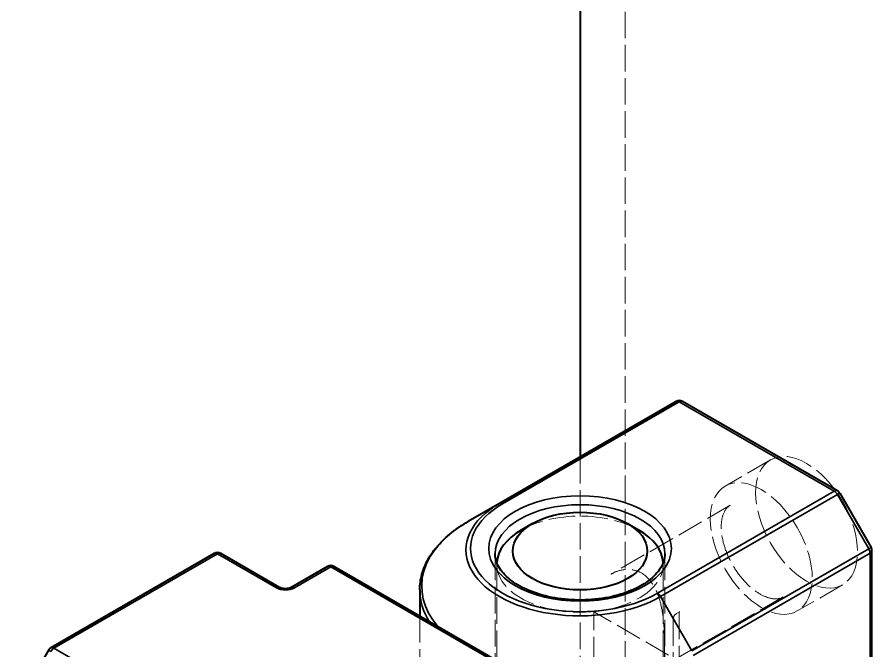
# Model space of a CAD drawing. Header units: millimetres. Extents: x 0 to 3567, y 0 to 2523.
# Drawn here: x 3241.58 to 3257.59, y 2139.52 to 2151.39 of the extents above; entities that cross this region are included whole.
import ezdxf

# ---------------------------------------------------------------- set-up
doc = ezdxf.new("R2010")
doc.units = ezdxf.units.MM
doc.header["$LTSCALE"] = 3
doc.linetypes.add('DASHED', pattern=[0.2067, 0.1654, -0.0413])
for name, color, linetype, lineweight, true_color in [('가려진 것(ISO)', 2, 'DASHED', 18, 0xffff00), ('가시적인 것(ISO)', 3, 'Continuous', 40, 0x00ff00), ('가시적인 좁은 것(ISO)', 3, 'Continuous', 35, 0x00ff00)]:
    doc.layers.add(name, color=color, linetype=linetype, lineweight=lineweight, true_color=true_color)

msp = doc.modelspace()

# ---------------------------------------------------------------- linework, layer by layer
at = {"layer": '가려진 것(ISO)'}
for p, q in [((3252.9691, 2121.8452), (3252.9691, 2222.7642)), ((3252.1206, 2143.1557), (3252.1206, 2125.7875)), ((3255.6882, 2143.1001), (3254.8397, 2142.6102)), ((3254.9348, 2142.2495), (3252.7, 2140.9592)), ((3250.5306, 2141.3431), (3250.5306, 2137.8648)), ((3253.7106, 2141.3431), (3253.7106, 2137.8648)), ((3250.5606, 2141.1472), (3250.5606, 2127.0381)), ((3253.6806, 2141.1472), (3253.6806, 2127.0381)), ((3257.0382, 2140.7619), (3256.1897, 2140.272)), ((3255.9248, 2140.5347), (3253.69, 2139.2445)), ((3252.3824, 2133.0883), (3252.3824, 2140.2409)), ((3256.4656, 2137.8953), (3252.3927, 2140.2468)), ((3253.9698, 2140.2468), (3253.9273, 2140.2223)), ((3253.9801, 2140.2409), (3253.9801, 2133.5782)), ((3249.1206, 2140.1764), (3249.1206, 2137.8648)), ((3253.8673, 2140.1184), (3253.8673, 2133.4558))]:
    msp.add_line(p, q, dxfattribs=at)
msp.add_arc((3253.9873, 2140.1184), 0.12, 120, 180, dxfattribs=at)
for centre in [(3256.3632, 2141.931), (3255.5147, 2141.4411)]:
    msp.add_ellipse(centre, major_axis=(0.675, -1.1691), ratio=0.5773503, dxfattribs=at)
for start_param, end_param in [(0.7853982, 2.3562), (3.1085012, 6.3162767)]:
    msp.add_ellipse((3252.1206, 2141.1472), major_axis=(1.56, 0), ratio=0.5773503, start_param=start_param, end_param=end_param, dxfattribs=at)
for points, knots in [([(3254.9348, 2142.2495), (3254.8813, 2142.2185), (3254.8369, 2142.1672), (3254.7832, 2142.0317), (3254.7686, 2141.9604), (3254.7626, 2141.8013), (3254.7701, 2141.7147), (3254.8068, 2141.5321), (3254.8362, 2141.4361), (3254.9151, 2141.2451), (3254.9647, 2141.1501), (3255.0788, 2140.9719), (3255.1434, 2140.8887), (3255.2798, 2140.7433), (3255.3516, 2140.6811), (3255.4934, 2140.5836), (3255.5632, 2140.5481), (3255.6929, 2140.5043), (3255.7523, 2140.4963), (3255.8502, 2140.5025), (3255.89, 2140.5147), (3255.9248, 2140.5347)], [2.3561945, 2.3561945, 2.3561945, 2.3561945, 2.7847556, 2.7847556, 3.0989195, 3.0989195, 3.3984627, 3.3984627, 3.700928, 3.700928, 4.0064589, 4.0064589, 4.3126314, 4.3126314, 4.6167962, 4.6167962, 4.9172366, 4.9172366, 5.2194629, 5.2194629, 5.4977871, 5.4977871, 5.4977871, 5.4977871]), ([(3253.7052, 2139.5594), (3253.7052, 2139.6313), (3253.7042, 2139.7125), (3253.6986, 2139.8832), (3253.6938, 2139.9746), (3253.6751, 2140.1715), (3253.6597, 2140.2791), (3253.6099, 2140.4953), (3253.5726, 2140.6057), (3253.4773, 2140.7881), (3253.4197, 2140.8648), (3253.299, 2140.9694), (3253.237, 2141.0045), (3253.1079, 2141.0458), (3253.0393, 2141.0528), (3252.8957, 2141.0407), (3252.8193, 2141.0188), (3252.7318, 2140.9768), (3252.7157, 2140.9682), (3252.6998, 2140.9591)], [0, 0, 0, 0, 0.04426583, 0.04426583, 0.08981626, 0.08981626, 0.14330188, 0.14330188, 0.20304706, 0.20304706, 0.25784172, 0.25784172, 0.30413094, 0.30413094, 0.35035503, 0.35035503, 0.40138343, 0.40138343, 0.41311555, 0.41311555, 0.41311555, 0.41311555]), ([(3252.3927, 2140.2468), (3252.3896, 2140.2486), (3252.3867, 2140.2509), (3252.3826, 2140.2551), (3252.3813, 2140.2569), (3252.38, 2140.259), (3252.3801, 2140.2593), (3252.3806, 2140.2575), (3252.3812, 2140.2556), (3252.3821, 2140.2497), (3252.3824, 2140.2457), (3252.3824, 2140.2409)], [2.35619449, 2.35619449, 2.35619449, 2.35619449, 2.51327412, 2.51327412, 2.67035376, 2.67035376, 2.82743339, 2.82743339, 2.98451302, 2.98451302, 3.14159265, 3.14159265, 3.14159265, 3.14159265]), ([(3253.9698, 2140.2468), (3253.9729, 2140.2486), (3253.9757, 2140.2509), (3253.9799, 2140.2551), (3253.9812, 2140.2569), (3253.9824, 2140.259), (3253.9824, 2140.2593), (3253.9818, 2140.2575), (3253.9813, 2140.2556), (3253.9804, 2140.2497), (3253.9801, 2140.2457), (3253.9801, 2140.2409)], [2.35619449, 2.35619449, 2.35619449, 2.35619449, 2.51327412, 2.51327412, 2.67035376, 2.67035376, 2.82743339, 2.82743339, 2.98451302, 2.98451302, 3.14159265, 3.14159265, 3.14159265, 3.14159265]), ([(3253.6898, 2139.2444), (3253.685, 2139.2416), (3253.6808, 2139.2366), (3253.6808, 2139.2366), (3253.6809, 2139.2367), (3253.6819, 2139.2385), (3253.685, 2139.2451), (3253.6924, 2139.2744), (3253.6966, 2139.3024), (3253.7024, 2139.3777), (3253.7041, 2139.4277), (3253.7051, 2139.5084), (3253.7052, 2139.5334), (3253.7052, 2139.5594)], [0, 0, 0, 0, 0.02682742, 0.02682742, 0.03106926, 0.03106926, 0.05573679, 0.05573679, 0.09077216, 0.09077216, 0.12951024, 0.12951024, 0.1455244, 0.1455244, 0.1455244, 0.1455244])]:
    msp.add_open_spline(points, degree=3, knots=knots, dxfattribs=at)
msp.add_open_spline([(3252.6998, 2140.9591), (3252.6998, 2140.9591), (3252.6999, 2140.9591), (3252.6999, 2140.9591)], degree=3, dxfattribs=at)
at = {"layer": '가시적인 것(ISO)'}
for p, q in [((3252.1206, 2193.1443), (3252.1206, 2143.1557)), ((3253.9201, 2144.1947), (3250.6108, 2142.2841)), ((3256.9396, 2142.5206), (3254.0401, 2144.1947)), ((3256.9835, 2142.4767), (3257.5702, 2141.4605)), ((3250.6108, 2142.2841), (3250.0241, 2141.9453)), ((3251.2296, 2141.9065), (3251.0175, 2141.784)), ((3253.0115, 2141.9065), (3253.2237, 2141.784)), ((3257.5863, 2128.2544), (3257.5863, 2141.4005)), ((3245.2723, 2141.3491), (3242.2104, 2139.5812)), ((3246.4954, 2140.7122), (3245.3923, 2141.3491)), ((3247.3937, 2141.1041), (3246.7148, 2140.7122)), ((3250.9999, 2139.0913), (3247.5137, 2141.1041)), ((3249.1206, 2140.6657), (3249.1206, 2140.1764)), ((3242.1664, 2139.5373), (3241.5798, 2138.5211))]:
    msp.add_line(p, q, dxfattribs=at)
for centre, start, end in [((3253.9801, 2144.0908), 60, 119.99999), ((3256.8796, 2142.4167), 30, 60), ((3245.3323, 2141.2451), 60, 120), ((3257.4663, 2141.4005), 0, 30), ((3247.4537, 2141.0002), 60, 120), ((3242.2704, 2139.4773), 120, 150)]:
    msp.add_arc(centre, 0.12, start, end, dxfattribs=at)
msp.add_ellipse((3252.1206, 2141.3921), major_axis=(1.26, 0), ratio=0.5773503, dxfattribs=at)
for major_axis, start_param, end_param in [((-1.56, 0), 5.4977926, 6.2500939), ((1.56, 0), 0.0330914, 0.7853982)]:
    msp.add_ellipse((3252.1206, 2141.1472), major_axis=major_axis, ratio=0.5773503, start_param=start_param, end_param=end_param, dxfattribs=at)
for points, knots in [([(3249.1206, 2140.6657), (3249.1206, 2140.7636), (3249.134, 2140.8615), (3249.1866, 2141.0535), (3249.2259, 2141.1476), (3249.328, 2141.3291), (3249.3909, 2141.4166), (3249.5381, 2141.5833), (3249.6223, 2141.6625), (3249.8096, 2141.8114), (3249.9128, 2141.8811), (3250.0241, 2141.9453)], [2.35619449, 2.35619449, 2.35619449, 2.35619449, 2.51327412, 2.51327412, 2.67035376, 2.67035376, 2.82743339, 2.82743339, 2.98451302, 2.98451302, 3.14159265, 3.14159265, 3.14159265, 3.14159265]), ([(3253.7106, 2141.3431), (3253.7106, 2141.2446), (3253.6787, 2141.1449), (3253.5523, 2140.9617), (3253.4675, 2140.8791), (3253.2552, 2140.7341), (3253.1302, 2140.6711), (3252.8495, 2140.5692), (3252.6937, 2140.5303), (3252.3668, 2140.4815), (3252.1956, 2140.4718), (3251.8562, 2140.4831), (3251.688, 2140.5042), (3251.3731, 2140.5744), (3251.2264, 2140.6235), (3250.9699, 2140.743), (3250.86, 2140.8132), (3250.686, 2140.9651), (3250.6223, 2141.0465), (3250.5474, 2141.1999), (3250.5306, 2141.2717), (3250.5306, 2141.3431)], [5.4977871, 5.4977871, 5.4977871, 5.4977871, 5.8768167, 5.8768167, 6.1996399, 6.1996399, 6.5070753, 6.5070753, 6.8156258, 6.8156258, 7.126228, 7.126228, 7.4373777, 7.4373777, 7.7473473, 7.7473473, 8.0550342, 8.0550342, 8.3644188, 8.3644188, 8.6393798, 8.6393798, 8.6393798, 8.6393798]), ([(3246.7148, 2140.7122), (3246.7093, 2140.709), (3246.7023, 2140.7056), (3246.6851, 2140.6992), (3246.6747, 2140.6961), (3246.6514, 2140.6911), (3246.6383, 2140.6893), (3246.6109, 2140.6874), (3246.5966, 2140.6875), (3246.5689, 2140.6896), (3246.5554, 2140.6917), (3246.5314, 2140.6972), (3246.5207, 2140.7006), (3246.5054, 2140.7069), (3246.4999, 2140.7096), (3246.4954, 2140.7122)], [1.5707963, 1.5707963, 1.5707963, 1.5707963, 1.77752, 1.77752, 2.0009815, 2.0009815, 2.2400361, 2.2400361, 2.4880104, 2.4880104, 2.7356749, 2.7356749, 2.9733388, 2.9733388, 3.1415927, 3.1415927, 3.1415927, 3.1415927])]:
    msp.add_open_spline(points, degree=3, knots=knots, dxfattribs=at)
at = {"layer": '가시적인 좁은 것(ISO)'}
for p, q in [((3253.9801, 2144.1887), (3250.6708, 2142.2781)), ((3256.8796, 2142.5147), (3253.9801, 2144.1887)), ((3253.5703, 2140.6041), (3256.8796, 2142.5147)), ((3256.9835, 2142.4767), (3256.9396, 2142.4513)), ((3253.6303, 2140.5407), (3256.9396, 2142.4513)), ((3256.9396, 2142.4513), (3257.5263, 2141.4352)), ((3257.5263, 2141.4352), (3254.217, 2139.5246)), ((3257.5263, 2141.4352), (3257.5702, 2141.4605)), ((3245.3323, 2141.3431), (3242.2704, 2139.5753)), ((3246.4354, 2140.7063), (3245.3323, 2141.3431)), ((3257.5511, 2141.3515), (3254.2419, 2139.4409)), ((3257.5511, 2128.2055), (3257.5511, 2141.3515)), ((3247.4537, 2141.0982), (3246.7748, 2140.7063)), ((3250.9399, 2139.0854), (3247.4537, 2141.0982)), ((3253.6303, 2140.5407), (3254.217, 2139.5246)), ((3242.2104, 2139.5119), (3242.1664, 2139.5373)), ((3242.2704, 2139.5753), (3245.9379, 2137.4579))]:
    msp.add_line(p, q, dxfattribs=at)
for centre, major_axis, start_param, end_param in [((3253.9801, 2144.0908), (-0.06, 0.1039), 5.4977869, 6.2831851), ((3253.9801, 2144.0908), (0.06, 0.1039), 0, 0.7853982), ((3256.8796, 2142.4167), (0.06, 0.1039), 0, 0.7853982), ((3256.8796, 2142.4167), (0.06, -0.1039), 1.5707965, 2.3561948), ((3252.1206, 2141.4124), (-2.1351, 0), 5.4977871, 8.6393798), ((3252.1206, 2141.4411), (-2.0503, 0), 5.4977871, 8.6393798), ((3252.1206, 2141.3431), (-1.59, 0), 3.1415927, 6.2831853), ((3250.6708, 2142.1802), (-0.06, 0.1039), 5.4977887, 6.2831865), ((3252.1206, 2140.735), (-2.9649, 0), 5.4977871, 6.7391712), ((3245.3323, 2141.2451), (-0.06, 0.1039), 5.4977871, 6.2831853), ((3245.3323, 2141.2451), (0.06, 0.1039), 0, 0.7853982), ((3257.4663, 2141.4005), (0.06, -0.1039), 0.7853982, 1.5707961), ((3257.4663, 2141.4005), (0.12, 0), 5.4977871, 6.2831853), ((3247.4537, 2141.0002), (-0.06, 0.1039), 5.4977871, 6.2831853), ((3247.4537, 2141.0002), (0.06, 0.1039), 0, 0.7853982), ((3246.4354, 2140.6083), (0.06, 0.1039), 0, 0.7853982), ((3246.7748, 2140.6083), (-0.06, 0.1039), 5.4977871, 6.2831853), ((3246.6051, 2140.8042), (-0.24, 0), 0.7853982, 2.3561945), ((3252.1206, 2140.6657), (-3, 0), 0, 0.3503805), ((3253.5703, 2140.5061), (0.06, -0.1039), 1.5708004, 2.356199), ((3242.2704, 2139.4773), (-0.06, 0.1039), 5.4977871, 6.2831853), ((3242.2704, 2139.4773), (0.06, 0.1039), 0.7853982, 1.5707963)]:
    msp.add_ellipse(centre, major_axis=major_axis, ratio=0.5773503, start_param=start_param, end_param=end_param, dxfattribs=at)
msp.add_ellipse((3252.1206, 2141.4411), major_axis=(-1.71, 0), ratio=0.5773503, dxfattribs=at)

doc.saveas('drawing.dxf')
